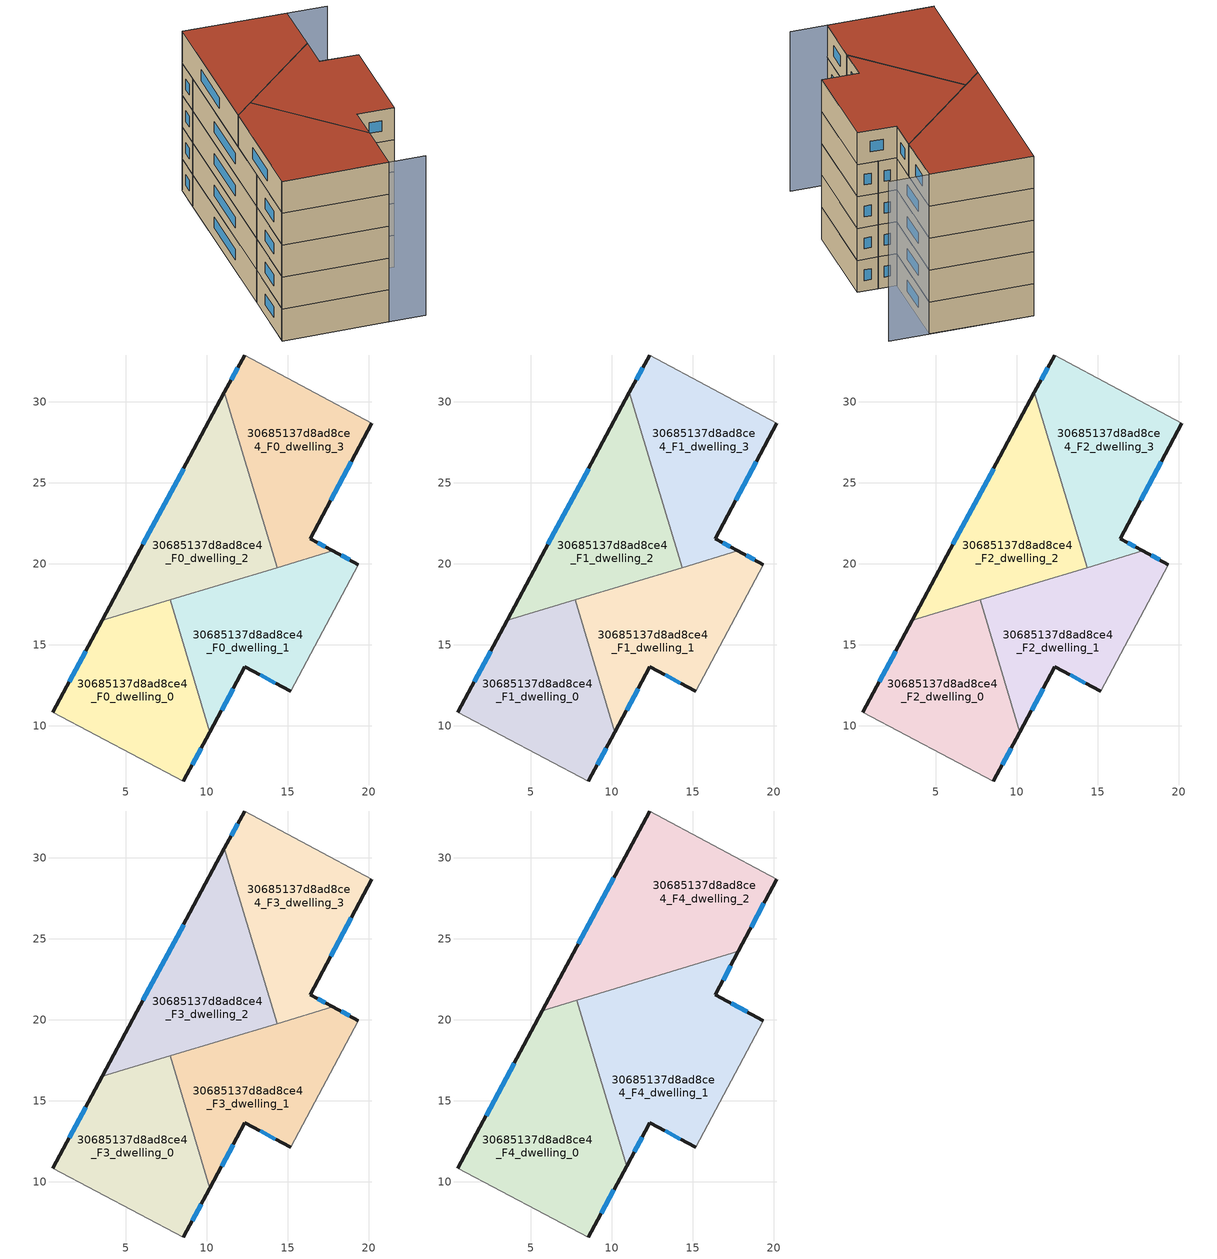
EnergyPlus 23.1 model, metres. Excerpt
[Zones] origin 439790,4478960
30685137d8ad8ce4_F0_dwelling_0
 floor ground (EU_floor_Construction): 7.73,17.78 10.18,9.61 8.56,6.59 0.48,10.83 3.53,16.51 z0
 wall outside (EU_wall_Construction): 3.53,16.51 0.48,10.83 / 8.56,6.59 10.18,9.61 z0:3
 wall to 30685137d8ad8ce4_F0_dwelling_1 (EU_wall_Construction): 10.18,9.61 7.73,17.78 z0:3
 wall adiabatic (EU_wall_Construction): 0.48,10.83 8.56,6.59 z0:3
 wall to 30685137d8ad8ce4_F0_dwelling_2 (EU_wall_Construction): 7.73,17.78 3.53,16.51 z0:3
 window (EU_Window_Construction): 2.51,14.61 1.5,12.73 / 9.1,7.6 9.64,8.6 z1:2
30685137d8ad8ce4_F0_dwelling_1
 floor ground (EU_floor_Construction): 19.37,19.96 15.17,12.13 12.35,13.64 10.18,9.61 7.73,17.78 17.78,20.8 z0
 wall outside (EU_wall_Construction): 10.18,9.61 12.35,13.64 15.17,12.13 / 19.37,19.96 17.78,20.8 z0:3
 wall adiabatic (EU_wall_Construction): 15.17,12.13 19.37,19.96 z0:3
 wall to 30685137d8ad8ce4_F0_dwelling_3 (EU_wall_Construction): 17.78,20.8 14.34,19.77 z0:3
 wall to 30685137d8ad8ce4_F0_dwelling_2 (EU_wall_Construction): 14.34,19.77 7.73,17.78 z0:3
 window (EU_Window_Construction): 10.91,10.96 11.63,12.29 / 18.84,20.24 18.31,20.52 / 13.3,13.14 14.23,12.63 z1:2
30685137d8ad8ce4_F0_dwelling_2
 floor ground (EU_floor_Construction): 11.09,30.58 14.34,19.77 3.53,16.51 z0
 wall outside (EU_wall_Construction): 11.09,30.58 3.53,16.51 z0:3
 wall to 30685137d8ad8ce4_F0_dwelling_3 (EU_wall_Construction): 14.34,19.77 11.09,30.58 z0:3
 window (EU_Window_Construction): 8.56,25.88 6.06,21.22 z1:2
30685137d8ad8ce4_F0_dwelling_3
 floor ground (EU_floor_Construction): 20.19,28.68 16.39,21.54 17.78,20.8 14.34,19.77 11.09,30.58 12.33,32.9 z0
 wall outside (EU_wall_Construction): 17.78,20.8 16.39,21.54 20.19,28.68 / 12.33,32.9 11.09,30.58 z0:3
 wall adiabatic (EU_wall_Construction): 20.19,28.68 12.33,32.9 z0:3
 window (EU_Window_Construction): 17.32,21.05 16.86,21.3 / 11.92,32.13 11.5,31.36 / 17.66,23.93 18.92,26.3 z1:2
30685137d8ad8ce4_F1_dwelling_0
 floor to 30685137d8ad8ce4_F0_dwelling_0 (EU_floor_Construction): 7.73,17.78 10.18,9.61 8.56,6.59 0.48,10.83 3.53,16.51 z3
 wall outside (EU_wall_Construction): 3.53,16.51 0.48,10.83 / 8.56,6.59 10.18,9.61 z3:6
 wall to 30685137d8ad8ce4_F1_dwelling_1 (EU_wall_Construction): 10.18,9.61 7.73,17.78 z3:6
 wall adiabatic (EU_wall_Construction): 0.48,10.83 8.56,6.59 z3:6
 wall to 30685137d8ad8ce4_F1_dwelling_2 (EU_wall_Construction): 7.73,17.78 3.53,16.51 z3:6
 window (EU_Window_Construction): 2.51,14.61 1.5,12.73 / 9.1,7.6 9.64,8.6 z4:5
30685137d8ad8ce4_F1_dwelling_1
 floor to 30685137d8ad8ce4_F0_dwelling_1 (EU_floor_Construction): 19.37,19.96 15.17,12.13 12.35,13.64 10.18,9.61 7.73,17.78 17.78,20.8 z3
 wall outside (EU_wall_Construction): 10.18,9.61 12.35,13.64 15.17,12.13 / 19.37,19.96 17.78,20.8 z3:6
 wall adiabatic (EU_wall_Construction): 15.17,12.13 19.37,19.96 z3:6
 wall to 30685137d8ad8ce4_F1_dwelling_3 (EU_wall_Construction): 17.78,20.8 14.34,19.77 z3:6
 wall to 30685137d8ad8ce4_F1_dwelling_2 (EU_wall_Construction): 14.34,19.77 7.73,17.78 z3:6
 window (EU_Window_Construction): 10.91,10.96 11.63,12.29 / 18.84,20.24 18.31,20.52 / 13.3,13.14 14.23,12.63 z4:5
30685137d8ad8ce4_F1_dwelling_2
 floor to 30685137d8ad8ce4_F0_dwelling_2 (EU_floor_Construction): 11.09,30.58 14.34,19.77 3.53,16.51 z3
 wall outside (EU_wall_Construction): 11.09,30.58 3.53,16.51 z3:6
 wall to 30685137d8ad8ce4_F1_dwelling_3 (EU_wall_Construction): 14.34,19.77 11.09,30.58 z3:6
 window (EU_Window_Construction): 8.56,25.88 6.06,21.22 z4:5
30685137d8ad8ce4_F1_dwelling_3
 floor to 30685137d8ad8ce4_F0_dwelling_3 (EU_floor_Construction): 20.19,28.68 16.39,21.54 17.78,20.8 14.34,19.77 11.09,30.58 12.33,32.9 z3
 wall outside (EU_wall_Construction): 17.78,20.8 16.39,21.54 20.19,28.68 / 12.33,32.9 11.09,30.58 z3:6
 wall adiabatic (EU_wall_Construction): 20.19,28.68 12.33,32.9 z3:6
 window (EU_Window_Construction): 17.32,21.05 16.86,21.3 / 11.92,32.13 11.5,31.36 / 17.66,23.93 18.92,26.3 z4:5
30685137d8ad8ce4_F2_dwelling_0
 floor to 30685137d8ad8ce4_F1_dwelling_0 (EU_floor_Construction): 7.73,17.78 10.18,9.61 8.56,6.59 0.48,10.83 3.53,16.51 z6
 wall outside (EU_wall_Construction): 3.53,16.51 0.48,10.83 / 8.56,6.59 10.18,9.61 z6:9
 wall to 30685137d8ad8ce4_F2_dwelling_1 (EU_wall_Construction): 10.18,9.61 7.73,17.78 z6:9
 wall adiabatic (EU_wall_Construction): 0.48,10.83 8.56,6.59 z6:9
 wall to 30685137d8ad8ce4_F2_dwelling_2 (EU_wall_Construction): 7.73,17.78 3.53,16.51 z6:9
 window (EU_Window_Construction): 2.51,14.61 1.5,12.73 / 9.1,7.6 9.64,8.6 z7:8
30685137d8ad8ce4_F2_dwelling_1
 floor to 30685137d8ad8ce4_F1_dwelling_1 (EU_floor_Construction): 19.37,19.96 15.17,12.13 12.35,13.64 10.18,9.61 7.73,17.78 17.78,20.8 z6
 wall outside (EU_wall_Construction): 10.18,9.61 12.35,13.64 15.17,12.13 / 19.37,19.96 17.78,20.8 z6:9
 wall adiabatic (EU_wall_Construction): 15.17,12.13 19.37,19.96 z6:9
 wall to 30685137d8ad8ce4_F2_dwelling_3 (EU_wall_Construction): 17.78,20.8 14.34,19.77 z6:9
 wall to 30685137d8ad8ce4_F2_dwelling_2 (EU_wall_Construction): 14.34,19.77 7.73,17.78 z6:9
 window (EU_Window_Construction): 10.91,10.96 11.63,12.29 / 18.84,20.24 18.31,20.52 / 13.3,13.14 14.23,12.63 z7:8
30685137d8ad8ce4_F2_dwelling_2
 floor to 30685137d8ad8ce4_F1_dwelling_2 (EU_floor_Construction): 11.09,30.58 14.34,19.77 3.53,16.51 z6
 wall outside (EU_wall_Construction): 11.09,30.58 3.53,16.51 z6:9
 wall to 30685137d8ad8ce4_F2_dwelling_3 (EU_wall_Construction): 14.34,19.77 11.09,30.58 z6:9
 window (EU_Window_Construction): 8.56,25.88 6.06,21.22 z7:8
30685137d8ad8ce4_F2_dwelling_3
 floor to 30685137d8ad8ce4_F1_dwelling_3 (EU_floor_Construction): 20.19,28.68 16.39,21.54 17.78,20.8 14.34,19.77 11.09,30.58 12.33,32.9 z6
 wall outside (EU_wall_Construction): 17.78,20.8 16.39,21.54 20.19,28.68 / 12.33,32.9 11.09,30.58 z6:9
 wall adiabatic (EU_wall_Construction): 20.19,28.68 12.33,32.9 z6:9
 window (EU_Window_Construction): 17.32,21.05 16.86,21.3 / 11.92,32.13 11.5,31.36 / 17.66,23.93 18.92,26.3 z7:8
30685137d8ad8ce4_F3_dwelling_0
 floor to 30685137d8ad8ce4_F2_dwelling_0 (EU_floor_Construction): 7.73,17.78 10.18,9.61 8.56,6.59 0.48,10.83 3.53,16.51 z9
 wall outside (EU_wall_Construction): 3.53,16.51 0.48,10.83 / 8.56,6.59 10.18,9.61 z9:12
 wall to 30685137d8ad8ce4_F3_dwelling_1 (EU_wall_Construction): 10.18,9.61 7.73,17.78 z9:12
 wall adiabatic (EU_wall_Construction): 0.48,10.83 8.56,6.59 z9:12
 wall to 30685137d8ad8ce4_F3_dwelling_2 (EU_wall_Construction): 7.73,17.78 3.53,16.51 z9:12
 window (EU_Window_Construction): 2.51,14.61 1.5,12.73 / 9.1,7.6 9.64,8.6 z10:11
30685137d8ad8ce4_F3_dwelling_1
 floor to 30685137d8ad8ce4_F2_dwelling_1 (EU_floor_Construction): 19.37,19.96 15.17,12.13 12.35,13.64 10.18,9.61 7.73,17.78 17.78,20.8 z9
 wall outside (EU_wall_Construction): 10.18,9.61 12.35,13.64 15.17,12.13 / 19.37,19.96 17.78,20.8 z9:12
 wall adiabatic (EU_wall_Construction): 15.17,12.13 19.37,19.96 z9:12
 wall to 30685137d8ad8ce4_F3_dwelling_3 (EU_wall_Construction): 17.78,20.8 14.34,19.77 z9:12
 wall to 30685137d8ad8ce4_F3_dwelling_2 (EU_wall_Construction): 14.34,19.77 7.73,17.78 z9:12
 window (EU_Window_Construction): 10.91,10.96 11.63,12.29 / 18.84,20.24 18.31,20.52 / 13.3,13.14 14.23,12.63 z10:11
30685137d8ad8ce4_F3_dwelling_2
 floor to 30685137d8ad8ce4_F2_dwelling_2 (EU_floor_Construction): 11.09,30.58 14.34,19.77 3.53,16.51 z9
 wall outside (EU_wall_Construction): 11.09,30.58 3.53,16.51 z9:12
 wall to 30685137d8ad8ce4_F3_dwelling_3 (EU_wall_Construction): 14.34,19.77 11.09,30.58 z9:12
 window (EU_Window_Construction): 8.56,25.88 6.06,21.22 z10:11
30685137d8ad8ce4_F3_dwelling_3
 floor to 30685137d8ad8ce4_F2_dwelling_3 (EU_floor_Construction): 20.19,28.68 16.39,21.54 17.78,20.8 14.34,19.77 11.09,30.58 12.33,32.9 z9
 wall outside (EU_wall_Construction): 17.78,20.8 16.39,21.54 20.19,28.68 / 12.33,32.9 11.09,30.58 z9:12
 wall adiabatic (EU_wall_Construction): 20.19,28.68 12.33,32.9 z9:12
 window (EU_Window_Construction): 17.32,21.05 16.86,21.3 / 11.92,32.13 11.5,31.36 / 17.66,23.93 18.92,26.3 z10:11
30685137d8ad8ce4_F4_dwelling_0
 floor to 30685137d8ad8ce4_F3_dwelling_0 (EU_floor_Construction): 7.73,17.78 10.18,9.61 8.56,6.59 0.48,10.83 3.53,16.51 z12
 floor to 30685137d8ad8ce4_F3_dwelling_2 (EU_floor_Construction): 7.83,21.21 8.77,18.09 3.53,16.51 5.71,20.58 z12
 floor to 30685137d8ad8ce4_F3_dwelling_1 (EU_floor_Construction): 8.77,18.09 10.92,10.97 10.18,9.61 7.73,17.78 z12
 wall outside (EU_wall_Construction): 5.71,20.58 0.48,10.83 / 8.56,6.59 10.92,10.97 z12:15
 wall to 30685137d8ad8ce4_F4_dwelling_1 (EU_wall_Construction): 10.92,10.97 7.83,21.21 z12:15
 wall adiabatic (EU_wall_Construction): 0.48,10.83 8.56,6.59 z12:15
 wall to 30685137d8ad8ce4_F4_dwelling_2 (EU_wall_Construction): 7.83,21.21 5.71,20.58 z12:15
 window (EU_Window_Construction): 3.96,17.32 2.23,14.09 / 9.35,8.05 10.13,9.51 z13:14
 roof outside (EU_roof_Construction): 8.56,6.59 10.92,10.97 7.83,21.21 5.71,20.58 0.48,10.83 z15
30685137d8ad8ce4_F4_dwelling_1
 floor to 30685137d8ad8ce4_F3_dwelling_1 (EU_floor_Construction): 19.37,19.96 15.17,12.13 12.35,13.64 10.92,10.97 8.77,18.09 17.78,20.8 z12
 floor to 30685137d8ad8ce4_F3_dwelling_2 (EU_floor_Construction): 13.4,22.89 14.34,19.77 8.77,18.09 7.83,21.21 z12
 floor to 30685137d8ad8ce4_F3_dwelling_3 (EU_floor_Construction): 17.82,24.22 16.39,21.54 17.78,20.8 14.34,19.77 13.4,22.89 z12
 wall outside (EU_wall_Construction): 10.92,10.97 12.35,13.64 15.17,12.13 / 19.37,19.96 16.39,21.54 17.82,24.22 z12:15
 wall adiabatic (EU_wall_Construction): 15.17,12.13 19.37,19.96 z12:15
 wall to 30685137d8ad8ce4_F4_dwelling_2 (EU_wall_Construction): 17.82,24.22 7.83,21.22 z12:15
 window (EU_Window_Construction): 13.3,13.14 14.23,12.63 / 11.4,11.86 11.87,12.75 / 16.87,22.44 17.34,23.33 / 18.37,20.49 17.39,21.01 z13:14
 roof outside (EU_roof_Construction): 15.17,12.13 19.37,19.96 16.39,21.54 17.82,24.22 7.83,21.21 10.92,10.97 12.35,13.64 z15
30685137d8ad8ce4_F4_dwelling_2
 floor to 30685137d8ad8ce4_F3_dwelling_3 (EU_floor_Construction): 20.19,28.68 17.82,24.22 13.4,22.89 11.09,30.58 12.33,32.9 z12
 floor to 30685137d8ad8ce4_F3_dwelling_2 (EU_floor_Construction): 11.09,30.58 13.4,22.89 5.71,20.58 z12
 wall outside (EU_wall_Construction): 17.82,24.22 20.19,28.68 / 12.33,32.9 5.71,20.58 z12:15
 wall adiabatic (EU_wall_Construction): 20.19,28.68 12.33,32.9 z12:15
 window (EU_Window_Construction): 18.61,25.72 19.4,27.19 / 10.12,28.78 7.93,24.7 z13:14
 roof outside (EU_roof_Construction): 17.82,24.22 20.19,28.68 12.33,32.9 5.71,20.58 z15
shading: 0.51,10.9 11.33,5.1 / 23.22,27.06 12.33,32.9 z0:15
[Building]
EU S2 Campaign: North Axis=0; Terrain=City; Solar Distribution=FullExterior
[Site:Location]
Madrid: Latitude=40.5; Longitude=-3.5; Time Zone=1; Elevation=609
[SizingPeriod:WeatherFileDays]
AnnualSizingPeriod: Begin Month=1; Begin Day of Month=1; End Month=12; End Day of Month=31; Day of Week for Start Day=Monday; Use Weather File Daylight Saving Period=No; Use Weather File Rain and Snow Indicators=No
[MATERIAL]
EU_InternalMass_Material: Roughness=MediumRough; Thickness=0.1; Conductivity=1; Density=1800; Specific Heat=900; Thermal Absorptance=0.9; Solar Absorptance=0.7; Visible Absorptance=0.7
[MATERIAL:NOMASS] Roughness=MediumRough; Thermal Absorptance=0.9; Solar Absorptance=0.7; Visible Absorptance=0.7
Name | Thermal Resistance
EU_wall_NoMass | 0.459673
EU_roof_NoMass | 0.495815
EU_floor_NoMass | 0.788942
[WINDOWMATERIAL:SIMPLEGLAZINGSYSTEM]
EU_Window_SimpleGlazing: UFactor=4.26103; Solar Heat Gain Coefficient=0.85; Visible Transmittance=0.85
[CONSTRUCTION]
EU_wall_Construction: EU_wall_NoMass
EU_roof_Construction: EU_roof_NoMass
EU_floor_Construction: EU_floor_NoMass
EU_InternalMass_Construction: EU_InternalMass_Material
EU_Window_Construction: EU_Window_SimpleGlazing
[ZONE] Type=1; Multiplier=1; Ceiling Height=autocalculate; Floor Area=autocalculate; Part of Total Floor Area=Yes
Name | Volume
30685137d8ad8ce4_F0_dwelling_0; 30685137d8ad8ce4_F1_dwelling_0; 30685137d8ad8ce4_F2_dwelling_0; 30685137d8ad8ce4_F3_dwelling_0 | 191.359
30685137d8ad8ce4_F4_dwelling_0 | 255.143
30685137d8ad8ce4_F0_dwelling_1; 30685137d8ad8ce4_F1_dwelling_1; 30685137d8ad8ce4_F2_dwelling_1; 30685137d8ad8ce4_F3_dwelling_1 | 191.354
30685137d8ad8ce4_F4_dwelling_1 | 255.152
30685137d8ad8ce4_F0_dwelling_2; 30685137d8ad8ce4_F1_dwelling_2; 30685137d8ad8ce4_F2_dwelling_2; 30685137d8ad8ce4_F3_dwelling_2 | 191.368
30685137d8ad8ce4_F4_dwelling_2 | 255.148
30685137d8ad8ce4_F0_dwelling_3; 30685137d8ad8ce4_F1_dwelling_3; 30685137d8ad8ce4_F2_dwelling_3; 30685137d8ad8ce4_F3_dwelling_3 | 191.379
[INTERNALMASS] Construction=EU_InternalMass_Construction
Name | Zone or ZoneList | Surface Area
30685137d8ad8ce4_F0_dwelling_0_EU_InternalMass | 30685137d8ad8ce4_F0_dwelling_0 | 63.7858
30685137d8ad8ce4_F0_dwelling_1_EU_InternalMass | 30685137d8ad8ce4_F0_dwelling_1 | 63.7855
30685137d8ad8ce4_F0_dwelling_2_EU_InternalMass | 30685137d8ad8ce4_F0_dwelling_2 | 63.7887
30685137d8ad8ce4_F0_dwelling_3_EU_InternalMass | 30685137d8ad8ce4_F0_dwelling_3 | 63.7925
30685137d8ad8ce4_F1_dwelling_0_EU_InternalMass | 30685137d8ad8ce4_F1_dwelling_0 | 63.7858
30685137d8ad8ce4_F1_dwelling_1_EU_InternalMass | 30685137d8ad8ce4_F1_dwelling_1 | 63.7855
30685137d8ad8ce4_F1_dwelling_2_EU_InternalMass | 30685137d8ad8ce4_F1_dwelling_2 | 63.7887
30685137d8ad8ce4_F1_dwelling_3_EU_InternalMass | 30685137d8ad8ce4_F1_dwelling_3 | 63.7925
30685137d8ad8ce4_F2_dwelling_0_EU_InternalMass | 30685137d8ad8ce4_F2_dwelling_0 | 63.7858
30685137d8ad8ce4_F2_dwelling_1_EU_InternalMass | 30685137d8ad8ce4_F2_dwelling_1 | 63.7855
30685137d8ad8ce4_F2_dwelling_2_EU_InternalMass | 30685137d8ad8ce4_F2_dwelling_2 | 63.7887
30685137d8ad8ce4_F2_dwelling_3_EU_InternalMass | 30685137d8ad8ce4_F2_dwelling_3 | 63.7925
30685137d8ad8ce4_F3_dwelling_0_EU_InternalMass | 30685137d8ad8ce4_F3_dwelling_0 | 63.7858
30685137d8ad8ce4_F3_dwelling_1_EU_InternalMass | 30685137d8ad8ce4_F3_dwelling_1 | 63.7855
30685137d8ad8ce4_F3_dwelling_2_EU_InternalMass | 30685137d8ad8ce4_F3_dwelling_2 | 63.7887
30685137d8ad8ce4_F3_dwelling_3_EU_InternalMass | 30685137d8ad8ce4_F3_dwelling_3 | 63.7925
30685137d8ad8ce4_F4_dwelling_0_EU_InternalMass | 30685137d8ad8ce4_F4_dwelling_0 | 85.0484
30685137d8ad8ce4_F4_dwelling_1_EU_InternalMass | 30685137d8ad8ce4_F4_dwelling_1 | 85.0491
30685137d8ad8ce4_F4_dwelling_2_EU_InternalMass | 30685137d8ad8ce4_F4_dwelling_2 | 85.0496
[OTHEREQUIPMENT] Fuel Type=Electricity; Design Level Calculation Method=Watts/Area; Power per Zone Floor Area=1; Fraction Latent=0; Fraction Radiant=0; Fraction Lost=0; Carbon Dioxide Generation Rate=0; EndUse Subcategory=EU_Step8_InternalGains
Name | Zone or ZoneList or Space or SpaceList | Schedule
EU_Step8_InternalGain_30685137d8ad8ce4_F0_dwelling_0_f000 | 30685137d8ad8ce4_F0_dwelling_0 | EU_Step8_GainSchedule_30685137d8ad8ce4_F0_dwelling_0_f000
EU_Step8_InternalGain_30685137d8ad8ce4_F0_dwelling_1_f000 | 30685137d8ad8ce4_F0_dwelling_1 | EU_Step8_GainSchedule_30685137d8ad8ce4_F0_dwelling_1_f000
EU_Step8_InternalGain_30685137d8ad8ce4_F0_dwelling_2_f000 | 30685137d8ad8ce4_F0_dwelling_2 | EU_Step8_GainSchedule_30685137d8ad8ce4_F0_dwelling_2_f000
EU_Step8_InternalGain_30685137d8ad8ce4_F0_dwelling_3_f000 | 30685137d8ad8ce4_F0_dwelling_3 | EU_Step8_GainSchedule_30685137d8ad8ce4_F0_dwelling_3_f000
EU_Step8_InternalGain_30685137d8ad8ce4_F1_dwelling_0_f000 | 30685137d8ad8ce4_F1_dwelling_0 | EU_Step8_GainSchedule_30685137d8ad8ce4_F1_dwelling_0_f000
EU_Step8_InternalGain_30685137d8ad8ce4_F1_dwelling_1_f000 | 30685137d8ad8ce4_F1_dwelling_1 | EU_Step8_GainSchedule_30685137d8ad8ce4_F1_dwelling_1_f000
EU_Step8_InternalGain_30685137d8ad8ce4_F1_dwelling_2_f000 | 30685137d8ad8ce4_F1_dwelling_2 | EU_Step8_GainSchedule_30685137d8ad8ce4_F1_dwelling_2_f000
EU_Step8_InternalGain_30685137d8ad8ce4_F1_dwelling_3_f000 | 30685137d8ad8ce4_F1_dwelling_3 | EU_Step8_GainSchedule_30685137d8ad8ce4_F1_dwelling_3_f000
EU_Step8_InternalGain_30685137d8ad8ce4_F2_dwelling_0_f000 | 30685137d8ad8ce4_F2_dwelling_0 | EU_Step8_GainSchedule_30685137d8ad8ce4_F2_dwelling_0_f000
EU_Step8_InternalGain_30685137d8ad8ce4_F2_dwelling_1_f000 | 30685137d8ad8ce4_F2_dwelling_1 | EU_Step8_GainSchedule_30685137d8ad8ce4_F2_dwelling_1_f000
EU_Step8_InternalGain_30685137d8ad8ce4_F2_dwelling_2_f000 | 30685137d8ad8ce4_F2_dwelling_2 | EU_Step8_GainSchedule_30685137d8ad8ce4_F2_dwelling_2_f000
EU_Step8_InternalGain_30685137d8ad8ce4_F2_dwelling_3_f000 | 30685137d8ad8ce4_F2_dwelling_3 | EU_Step8_GainSchedule_30685137d8ad8ce4_F2_dwelling_3_f000
EU_Step8_InternalGain_30685137d8ad8ce4_F3_dwelling_0_f000 | 30685137d8ad8ce4_F3_dwelling_0 | EU_Step8_GainSchedule_30685137d8ad8ce4_F3_dwelling_0_f000
EU_Step8_InternalGain_30685137d8ad8ce4_F3_dwelling_1_f000 | 30685137d8ad8ce4_F3_dwelling_1 | EU_Step8_GainSchedule_30685137d8ad8ce4_F3_dwelling_1_f000
EU_Step8_InternalGain_30685137d8ad8ce4_F3_dwelling_2_f000 | 30685137d8ad8ce4_F3_dwelling_2 | EU_Step8_GainSchedule_30685137d8ad8ce4_F3_dwelling_2_f000
EU_Step8_InternalGain_30685137d8ad8ce4_F3_dwelling_3_f000 | 30685137d8ad8ce4_F3_dwelling_3 | EU_Step8_GainSchedule_30685137d8ad8ce4_F3_dwelling_3_f000
EU_Step8_InternalGain_30685137d8ad8ce4_F4_dwelling_0_f000 | 30685137d8ad8ce4_F4_dwelling_0 | EU_Step8_GainSchedule_30685137d8ad8ce4_F4_dwelling_0_f000
EU_Step8_InternalGain_30685137d8ad8ce4_F4_dwelling_1_f000 | 30685137d8ad8ce4_F4_dwelling_1 | EU_Step8_GainSchedule_30685137d8ad8ce4_F4_dwelling_1_f000
EU_Step8_InternalGain_30685137d8ad8ce4_F4_dwelling_2_f000 | 30685137d8ad8ce4_F4_dwelling_2 | EU_Step8_GainSchedule_30685137d8ad8ce4_F4_dwelling_2_f000
[ZONEVENTILATION:DESIGNFLOWRATE] Schedule=EU_AlwaysOn; Design Flow Rate Calculation Method=AirChanges/Hour; Air Changes per Hour=0.719161; Ventilation Type=Natural; Fan Pressure Rise=0; Fan Total Efficiency=1; Constant Term Coefficient=1; Temperature Term Coefficient=0; Velocity Term Coefficient=0; Velocity Squared Term Coefficient=0; Minimum Indoor Temperature=-100; Maximum Indoor Temperature=100; Delta Temperature=-100; Minimum Outdoor Temperature=-100; Maximum Outdoor Temperature=100; Maximum Wind Speed=40
Name | Zone or ZoneList or Space or SpaceList
EU_ConstantAir_30685137d8ad8ce4_F0_dwelling_0 | 30685137d8ad8ce4_F0_dwelling_0
EU_ConstantAir_30685137d8ad8ce4_F0_dwelling_1 | 30685137d8ad8ce4_F0_dwelling_1
EU_ConstantAir_30685137d8ad8ce4_F0_dwelling_2 | 30685137d8ad8ce4_F0_dwelling_2
EU_ConstantAir_30685137d8ad8ce4_F0_dwelling_3 | 30685137d8ad8ce4_F0_dwelling_3
EU_ConstantAir_30685137d8ad8ce4_F1_dwelling_0 | 30685137d8ad8ce4_F1_dwelling_0
EU_ConstantAir_30685137d8ad8ce4_F1_dwelling_1 | 30685137d8ad8ce4_F1_dwelling_1
EU_ConstantAir_30685137d8ad8ce4_F1_dwelling_2 | 30685137d8ad8ce4_F1_dwelling_2
EU_ConstantAir_30685137d8ad8ce4_F1_dwelling_3 | 30685137d8ad8ce4_F1_dwelling_3
EU_ConstantAir_30685137d8ad8ce4_F2_dwelling_0 | 30685137d8ad8ce4_F2_dwelling_0
EU_ConstantAir_30685137d8ad8ce4_F2_dwelling_1 | 30685137d8ad8ce4_F2_dwelling_1
EU_ConstantAir_30685137d8ad8ce4_F2_dwelling_2 | 30685137d8ad8ce4_F2_dwelling_2
EU_ConstantAir_30685137d8ad8ce4_F2_dwelling_3 | 30685137d8ad8ce4_F2_dwelling_3
EU_ConstantAir_30685137d8ad8ce4_F3_dwelling_0 | 30685137d8ad8ce4_F3_dwelling_0
EU_ConstantAir_30685137d8ad8ce4_F3_dwelling_1 | 30685137d8ad8ce4_F3_dwelling_1
EU_ConstantAir_30685137d8ad8ce4_F3_dwelling_2 | 30685137d8ad8ce4_F3_dwelling_2
EU_ConstantAir_30685137d8ad8ce4_F3_dwelling_3 | 30685137d8ad8ce4_F3_dwelling_3
EU_ConstantAir_30685137d8ad8ce4_F4_dwelling_0 | 30685137d8ad8ce4_F4_dwelling_0
EU_ConstantAir_30685137d8ad8ce4_F4_dwelling_1 | 30685137d8ad8ce4_F4_dwelling_1
EU_ConstantAir_30685137d8ad8ce4_F4_dwelling_2 | 30685137d8ad8ce4_F4_dwelling_2
[HVACTEMPLATE:THERMOSTAT] Constant Heating Setpoint=20; Constant Cooling Setpoint=50
EU_HeatOnly_30685137d8ad8ce4_F0_dwelling_0; EU_HeatOnly_30685137d8ad8ce4_F0_dwelling_1; EU_HeatOnly_30685137d8ad8ce4_F0_dwelling_2; EU_HeatOnly_30685137d8ad8ce4_F0_dwelling_3; EU_HeatOnly_30685137d8ad8ce4_F1_dwelling_0; EU_HeatOnly_30685137d8ad8ce4_F1_dwelling_1; EU_HeatOnly_30685137d8ad8ce4_F1_dwelling_2; EU_HeatOnly_30685137d8ad8ce4_F1_dwelling_3; EU_HeatOnly_30685137d8ad8ce4_F2_dwelling_0; EU_HeatOnly_30685137d8ad8ce4_F2_dwelling_1; EU_HeatOnly_30685137d8ad8ce4_F2_dwelling_2; EU_HeatOnly_30685137d8ad8ce4_F2_dwelling_3; EU_HeatOnly_30685137d8ad8ce4_F3_dwelling_0; EU_HeatOnly_30685137d8ad8ce4_F3_dwelling_1; EU_HeatOnly_30685137d8ad8ce4_F3_dwelling_2; EU_HeatOnly_30685137d8ad8ce4_F3_dwelling_3; EU_HeatOnly_30685137d8ad8ce4_F4_dwelling_0; EU_HeatOnly_30685137d8ad8ce4_F4_dwelling_1; EU_HeatOnly_30685137d8ad8ce4_F4_dwelling_2
[HVACTEMPLATE:ZONE:IDEALLOADSAIRSYSTEM] System Availability Schedule=EU_AlwaysOn; Maximum Heating Supply Air Temperature=50; Minimum Cooling Supply Air Temperature=13; Maximum Heating Supply Air Humidity Ratio=0.0156; Minimum Cooling Supply Air Humidity Ratio=0.0077; Heating Limit=NoLimit; Cooling Limit=NoLimit; Heating Availability Schedule=EU_AlwaysOn; Cooling Availability Schedule=EU_CoolingOff; Dehumidification Control Type=ConstantSensibleHeatRatio; Cooling Sensible Heat Ratio=0.7; Dehumidification Setpoint=60; Humidification Control Type=None; Humidification Setpoint=30; Outdoor Air Method=None; Outdoor Air Flow Rate per Person=0.00944; Outdoor Air Flow Rate per Zone Floor Area=0; Outdoor Air Flow Rate per Zone=0; Demand Controlled Ventilation Type=None; Outdoor Air Economizer Type=NoEconomizer; Heat Recovery Type=None; Sensible Heat Recovery Effectiveness=0.7; Latent Heat Recovery Effectiveness=0.65
Name | Template Thermostat
30685137d8ad8ce4_F0_dwelling_0 | EU_HeatOnly_30685137d8ad8ce4_F0_dwelling_0
30685137d8ad8ce4_F0_dwelling_1 | EU_HeatOnly_30685137d8ad8ce4_F0_dwelling_1
30685137d8ad8ce4_F0_dwelling_2 | EU_HeatOnly_30685137d8ad8ce4_F0_dwelling_2
30685137d8ad8ce4_F0_dwelling_3 | EU_HeatOnly_30685137d8ad8ce4_F0_dwelling_3
30685137d8ad8ce4_F1_dwelling_0 | EU_HeatOnly_30685137d8ad8ce4_F1_dwelling_0
30685137d8ad8ce4_F1_dwelling_1 | EU_HeatOnly_30685137d8ad8ce4_F1_dwelling_1
30685137d8ad8ce4_F1_dwelling_2 | EU_HeatOnly_30685137d8ad8ce4_F1_dwelling_2
30685137d8ad8ce4_F1_dwelling_3 | EU_HeatOnly_30685137d8ad8ce4_F1_dwelling_3
30685137d8ad8ce4_F2_dwelling_0 | EU_HeatOnly_30685137d8ad8ce4_F2_dwelling_0
30685137d8ad8ce4_F2_dwelling_1 | EU_HeatOnly_30685137d8ad8ce4_F2_dwelling_1
30685137d8ad8ce4_F2_dwelling_2 | EU_HeatOnly_30685137d8ad8ce4_F2_dwelling_2
30685137d8ad8ce4_F2_dwelling_3 | EU_HeatOnly_30685137d8ad8ce4_F2_dwelling_3
30685137d8ad8ce4_F3_dwelling_0 | EU_HeatOnly_30685137d8ad8ce4_F3_dwelling_0
30685137d8ad8ce4_F3_dwelling_1 | EU_HeatOnly_30685137d8ad8ce4_F3_dwelling_1
30685137d8ad8ce4_F3_dwelling_2 | EU_HeatOnly_30685137d8ad8ce4_F3_dwelling_2
30685137d8ad8ce4_F3_dwelling_3 | EU_HeatOnly_30685137d8ad8ce4_F3_dwelling_3
30685137d8ad8ce4_F4_dwelling_0 | EU_HeatOnly_30685137d8ad8ce4_F4_dwelling_0
30685137d8ad8ce4_F4_dwelling_1 | EU_HeatOnly_30685137d8ad8ce4_F4_dwelling_1
30685137d8ad8ce4_F4_dwelling_2 | EU_HeatOnly_30685137d8ad8ce4_F4_dwelling_2
[SIZING:ZONE] Zone Cooling Design Supply Air Temperature Input Method=SupplyAirTemperature; Zone Cooling Design Supply Air Temperature=13; Zone Heating Design Supply Air Temperature Input Method=SupplyAirTemperature; Zone Heating Design Supply Air Temperature=50; Zone Cooling Design Supply Air Humidity Ratio=0.008; Zone Heating Design Supply Air Humidity Ratio=0.008; Cooling Design Air Flow Method=DesignDay; Cooling Design Air Flow Rate=0; Cooling Minimum Air Flow per Zone Floor Area=0.000762; Cooling Minimum Air Flow=0; Cooling Minimum Air Flow Fraction=0.2; Heating Design Air Flow Method=DesignDay; Heating Design Air Flow Rate=0; Heating Maximum Air Flow per Zone Floor Area=0.002032; Heating Maximum Air Flow=0.141576; Heating Maximum Air Flow Fraction=0.3; Account for Dedicated Outdoor Air System=No; Dedicated Outdoor Air System Control Strategy=NeutralSupplyAir; Dedicated Outdoor Air Low Setpoint Temperature for Design=autosize; Dedicated Outdoor Air High Setpoint Temperature for Design=autosize; Zone Load Sizing Method=Sensible Load Only No Latent Load; Zone Latent Cooling Design Supply Air Humidity Ratio Input Method=HumidityRatioDifference; Zone Cooling Design Supply Air Humidity Ratio Difference=0.005; Zone Latent Heating Design Supply Air Humidity Ratio Input Method=HumidityRatioDifference; Zone Humidification Design Supply Air Humidity Ratio Difference=0.005
30685137d8ad8ce4_F0_dwelling_0; 30685137d8ad8ce4_F0_dwelling_1; 30685137d8ad8ce4_F0_dwelling_2; 30685137d8ad8ce4_F0_dwelling_3; 30685137d8ad8ce4_F1_dwelling_0; 30685137d8ad8ce4_F1_dwelling_1; 30685137d8ad8ce4_F1_dwelling_2; 30685137d8ad8ce4_F1_dwelling_3; 30685137d8ad8ce4_F2_dwelling_0; 30685137d8ad8ce4_F2_dwelling_1; 30685137d8ad8ce4_F2_dwelling_2; 30685137d8ad8ce4_F2_dwelling_3; 30685137d8ad8ce4_F3_dwelling_0; 30685137d8ad8ce4_F3_dwelling_1; 30685137d8ad8ce4_F3_dwelling_2; 30685137d8ad8ce4_F3_dwelling_3; 30685137d8ad8ce4_F4_dwelling_0; 30685137d8ad8ce4_F4_dwelling_1; 30685137d8ad8ce4_F4_dwelling_2
[SCHEDULE:CONSTANT]
Name | Hourly Value
EU_AlwaysOn | 1
EU_CoolingOff | 0
[SCHEDULE:FILE] Column Number=1; Rows to Skip at Top=0; Number of Hours of Data=8760; Column Separator=Comma; Interpolate to Timestep=No; Minutes per Item=60; Adjust Schedule for Daylight Savings=Yes
Name | File
EU_Step8_GainSchedule_30685137d8ad8ce4_F0_dwelling_0_f000 | ../../schedules/30685137d8ad8ce4/30685137d8ad8ce4_F0_dwelling_0_f000_gain.csv
EU_Step8_GainSchedule_30685137d8ad8ce4_F0_dwelling_1_f000 | ../../schedules/30685137d8ad8ce4/30685137d8ad8ce4_F0_dwelling_1_f000_gain.csv
EU_Step8_GainSchedule_30685137d8ad8ce4_F0_dwelling_2_f000 | ../../schedules/30685137d8ad8ce4/30685137d8ad8ce4_F0_dwelling_2_f000_gain.csv
EU_Step8_GainSchedule_30685137d8ad8ce4_F0_dwelling_3_f000 | ../../schedules/30685137d8ad8ce4/30685137d8ad8ce4_F0_dwelling_3_f000_gain.csv
EU_Step8_GainSchedule_30685137d8ad8ce4_F1_dwelling_0_f000 | ../../schedules/30685137d8ad8ce4/30685137d8ad8ce4_F1_dwelling_0_f000_gain.csv
EU_Step8_GainSchedule_30685137d8ad8ce4_F1_dwelling_1_f000 | ../../schedules/30685137d8ad8ce4/30685137d8ad8ce4_F1_dwelling_1_f000_gain.csv
EU_Step8_GainSchedule_30685137d8ad8ce4_F1_dwelling_2_f000 | ../../schedules/30685137d8ad8ce4/30685137d8ad8ce4_F1_dwelling_2_f000_gain.csv
EU_Step8_GainSchedule_30685137d8ad8ce4_F1_dwelling_3_f000 | ../../schedules/30685137d8ad8ce4/30685137d8ad8ce4_F1_dwelling_3_f000_gain.csv
EU_Step8_GainSchedule_30685137d8ad8ce4_F2_dwelling_0_f000 | ../../schedules/30685137d8ad8ce4/30685137d8ad8ce4_F2_dwelling_0_f000_gain.csv
EU_Step8_GainSchedule_30685137d8ad8ce4_F2_dwelling_1_f000 | ../../schedules/30685137d8ad8ce4/30685137d8ad8ce4_F2_dwelling_1_f000_gain.csv
EU_Step8_GainSchedule_30685137d8ad8ce4_F2_dwelling_2_f000 | ../../schedules/30685137d8ad8ce4/30685137d8ad8ce4_F2_dwelling_2_f000_gain.csv
EU_Step8_GainSchedule_30685137d8ad8ce4_F2_dwelling_3_f000 | ../../schedules/30685137d8ad8ce4/30685137d8ad8ce4_F2_dwelling_3_f000_gain.csv
EU_Step8_GainSchedule_30685137d8ad8ce4_F3_dwelling_0_f000 | ../../schedules/30685137d8ad8ce4/30685137d8ad8ce4_F3_dwelling_0_f000_gain.csv
EU_Step8_GainSchedule_30685137d8ad8ce4_F3_dwelling_1_f000 | ../../schedules/30685137d8ad8ce4/30685137d8ad8ce4_F3_dwelling_1_f000_gain.csv
EU_Step8_GainSchedule_30685137d8ad8ce4_F3_dwelling_2_f000 | ../../schedules/30685137d8ad8ce4/30685137d8ad8ce4_F3_dwelling_2_f000_gain.csv
EU_Step8_GainSchedule_30685137d8ad8ce4_F3_dwelling_3_f000 | ../../schedules/30685137d8ad8ce4/30685137d8ad8ce4_F3_dwelling_3_f000_gain.csv
EU_Step8_GainSchedule_30685137d8ad8ce4_F4_dwelling_0_f000 | ../../schedules/30685137d8ad8ce4/30685137d8ad8ce4_F4_dwelling_0_f000_gain.csv
EU_Step8_GainSchedule_30685137d8ad8ce4_F4_dwelling_1_f000 | ../../schedules/30685137d8ad8ce4/30685137d8ad8ce4_F4_dwelling_1_f000_gain.csv
EU_Step8_GainSchedule_30685137d8ad8ce4_F4_dwelling_2_f000 | ../../schedules/30685137d8ad8ce4/30685137d8ad8ce4_F4_dwelling_2_f000_gain.csv
